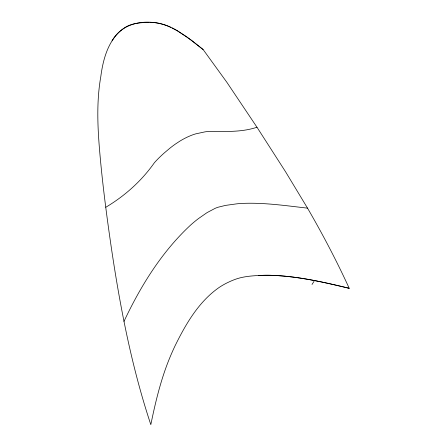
<?xml version="1.0" encoding="UTF-8"?>
<svg xmlns="http://www.w3.org/2000/svg" width="447" height="447" viewBox="0 0 447 447"><rect width="100%" height="100%" fill="white"/><g stroke="black" fill="none" stroke-linecap="round" stroke-linejoin="round"><path stroke-width="0.67" d="M123.987 321.393C140.665 285.996 161.697 251.929 190.545 225.126A129.826 97.116 -9.1 0 1 198.474 218.572L207.034 212.638L215.191 208.313A26.49 18.165 -13.7 0 1 218.086 207.229L225.539 205.397L236.714 203.843A92.479 67.771 -13.6 0 1 241.548 203.446C263.635 202.374 285.644 205.681 307.53 208.14C322.65 234.217 336.686 260.925 349.241 288.326C323.589 282.13 297.596 276.168 271.111 275.307A140.112 119.595 -14.2 0 0 261.277 275.374C251.952 275.799 242.386 276.397 233.641 279.956A75.632 60.474 -11.9 0 0 230.322 281.347L226.987 282.912A60.809 47.946 -12.5 0 0 219.086 287.494C198.636 301.725 185.756 324.103 174.978 345.995A417.532 328.193 26.3 0 0 170.888 355.108A372.357 299.518 23.7 0 0 166.887 365.11C159.696 384.409 154.958 404.507 150.823 424.65C131.809 367.395 120.304 307.966 111.432 248.392C106.788 216.706 102.609 184.935 99.821 153.025C97.608 127.574 96.368 101.821 100.815 76.521C103.201 58.149 108.99 37.302 125.808 27.004C132.815 22.931 141.146 22.629 149.035 22.35M312.028 284.454L314.045 281.314M112.085 40.845C123.383 20.338 151.404 18.131 170.793 27.323M105.755 207.285C124.897 195.87 141.587 180.94 154.383 162.736A110.057 71.989 -12.1 0 1 159.607 157.266L162.082 154.93A178.191 121.523 -8.5 0 1 164.474 152.773L169.793 148.287A100.715 65.24 -12.3 0 1 175.565 143.956L179.845 141.146A56.087 35.022 -13.9 0 1 187.433 137.039L190.852 135.547A34.257 20.953 -14.3 0 1 195.758 133.854L205.022 131.859A34.045 20.819 -14.2 0 1 207.989 131.519C224.405 131.329 241.084 132.558 256.986 127.244L285.56 171.765L307.53 208.14M258.5 275.497L262.445 275.335A139.598 119.098 -14.2 0 1 270.117 275.291C296.942 275.989 323.27 282.057 349.241 288.326M149.946 22.35C158.651 22.305 167.094 25.161 174.676 29.278A107.341 97.373 87.1 0 1 177.319 30.782M172.056 27.932L177.425 30.809L186.544 36.671L203.139 49.556L226.903 82.354L256.986 127.244M177.33 30.759L191.657 40.381L203.139 49.556"/></g></svg>
